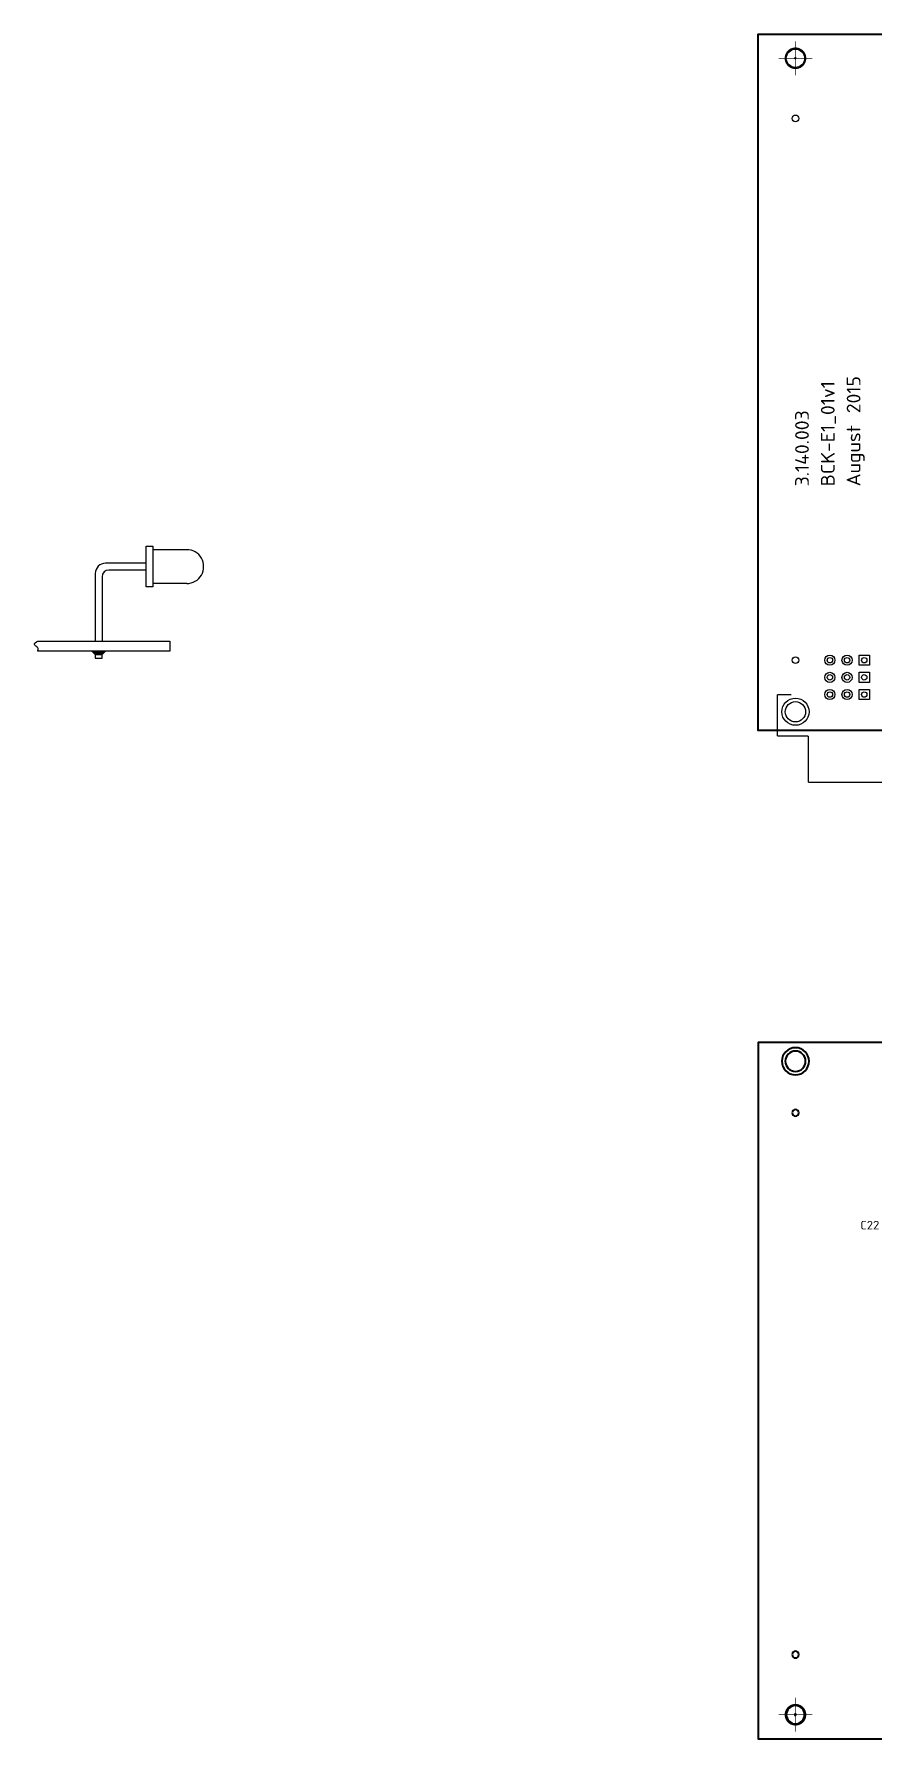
# Model space of a CAD drawing. Header units: millimetres. Extents: x 1127 to 1496, y -2533 to -2276.
# Drawn here: x 1127.5 to 1251.3, y -2533.2 to -2281.3 of the extents above; entities that cross this region are included whole.
import ezdxf
from ezdxf.enums import TextEntityAlignment as Align

# ---------------------------------------------------------------- set-up
doc = ezdxf.new("R2010")
doc.units = ezdxf.units.MM
doc.layers.get('0').update_dxf_attribs({"color": 250})
doc.layers.add('BOARD', color=173, linetype='Continuous', lineweight=35)
doc.layers.add('BOTTOM', color=7, linetype='Continuous', lineweight=35)
doc.layers.add('TOP', color=7, linetype='Continuous')
doc.styles.get("Standard").update_dxf_attribs({"font": 'txt.shx'})

# ---------------------------------------------------------------- blocks, each defined once
blk = doc.blocks.new('FIGURE_CIRCLE')
blk.add_circle((0, 0), 0.5)
blk = doc.blocks.new('FIGURE_SQUARE')
blk.add_lwpolyline([(-0.5, -0.5), (-0.5, 0.5), (0.5, 0.5), (0.5, -0.5)], close=True)

msp = doc.modelspace()

# ---------------------------------------------------------------- hatches: boundary and pattern name
at = {"layer": 'TOP'}
msp.add_hatch(color=256, dxfattribs=at).paths.add_polyline_path([(1136, -2372.5), (1138, -2372.5), (1137.5, -2373), (1136.5, -2373)])

# ---------------------------------------------------------------- linework, layer by layer
at = {"layer": 'BOARD'}
for points in [[(1467.65, -2384.2), (1234.4, -2384.2), (1234.4, -2281.33), (1467.65, -2281.33)], [(1467.65, -2430.31), (1234.4, -2430.31), (1234.4, -2533.18), (1467.65, -2533.18)]]:
    msp.add_lwpolyline(points, close=True, dxfattribs=at)
at = {"layer": 'BOTTOM', "const_width": 0.2}
msp.add_lwpolyline([(1239.9, -2531.11, -1), (1239.9, -2528.11, -1), (1239.9, -2531.11)], format="xyb", dxfattribs=at)
at = {"layer": 'BOTTOM', "const_width": 0.1}
for points in [[(1239.9, -2527.11), (1239.9, -2532.11)], [(1237.4, -2529.61), (1242.4, -2529.61)]]:
    msp.add_lwpolyline(points, dxfattribs=at)
at = {"layer": 'TOP'}
for p, q in [((1144, -2359.5), (1138, -2359.5)), ((1150, -2357.5), (1145, -2357.5)), ((1136.5, -2361), (1136.5, -2371)), ((1137.5, -2361.5), (1137.5, -2371)), ((1144, -2360.5), (1138.5, -2360.5)), ((1150, -2362.5), (1145, -2362.5)), ((1128, -2371), (1147.5, -2371)), ((1147.5, -2371), (1147.5, -2372.5)), ((1147.5, -2372.5), (1128, -2372.5)), ((1136, -2372.5), (1136.5, -2373)), ((1136.5, -2373), (1136.5, -2373.5)), ((1136.5, -2373), (1137.5, -2373)), ((1136.5, -2373.5), (1137.5, -2373.5)), ((1137.5, -2373), (1138, -2372.5)), ((1137.5, -2373.5), (1137.5, -2373))]:
    msp.add_line(p, q, dxfattribs=at)
at = {"layer": 'TOP', "const_width": 0.2}
msp.add_lwpolyline([(1239.9, -2283.4, 1), (1239.9, -2286.4, 1), (1239.9, -2283.4)], format="xyb", dxfattribs=at)
at = {"layer": 'TOP'}
for points, const_width in [([(1239.9, -2287.4), (1239.9, -2282.4)], 0.1), ([(1237.4, -2284.9), (1242.4, -2284.9)], 0.1), ([(1237.24, -2378.9), (1237.24, -2385)], 0.203), ([(1239.27, -2378.9), (1237.24, -2378.9)], 0.203), ([(1237.24, -2385), (1241.81, -2385)], 0.203), ([(1241.81, -2385), (1241.81, -2391.86)], 0.203), ([(1241.81, -2391.86), (1326.9, -2391.86)], 0.203)]:
    msp.add_lwpolyline(points, dxfattribs=dict(at, const_width=const_width))
msp.add_lwpolyline([(1144, -2357), (1145, -2357), (1145, -2363), (1144, -2363)], close=True, dxfattribs=at)
for centre, radius, start, end in [((1138, -2361), 1.5, 250.5288, 250.5288), ((1138, -2361), 1.5, 90, 180), ((1138.5, -2361.5), 1, 90, 180)]:
    msp.add_arc(centre, radius, start, end, dxfattribs=at)
msp.add_ellipse((1150, -2360), major_axis=(2.5, 0), ratio=1, start_param=4.712389, end_param=7.853982, dxfattribs=at)
msp.add_spline([(1128, -2372.5), (1128, -2372), (1127.5, -2371.5), (1128, -2371)], degree=3, dxfattribs=at)

# ---------------------------------------------------------------- block references
at = {"layer": 'BOTTOM', "rotation": 89.99999999999997}
for p, xscale, yscale in [((1239.9, -2433.07), -4, 4), ((1239.9, -2433.07), -3, 3), ((1239.9, -2529.61), -2.7, 2.7), ((1239.9, -2529.61), -0.2, 0.2)]:
    msp.add_blockref('FIGURE_CIRCLE', p, dxfattribs=dict(at, xscale=xscale, yscale=yscale))
at = {"layer": 'BOTTOM', "xscale": -1, "rotation": 89.99999999999997}
for p in [(1239.9, -2440.69), (1239.9, -2520.72)]:
    msp.add_blockref('FIGURE_CIRCLE', p, dxfattribs=at)
at = {"layer": 'TOP', "rotation": 90}
for name, p, xscale, yscale in [('FIGURE_CIRCLE', (1239.9, -2284.9), 2.7, 2.7), ('FIGURE_CIRCLE', (1239.9, -2284.9), 0.2, 0.2), ('FIGURE_CIRCLE', (1244.98, -2373.82), 1.5, 1.5), ('FIGURE_CIRCLE', (1244.98, -2373.82), 0.8, 0.8), ('FIGURE_CIRCLE', (1247.52, -2373.82), 1.5, 1.5), ('FIGURE_CIRCLE', (1247.52, -2373.82), 0.8, 0.8), ('FIGURE_SQUARE', (1250.06, -2373.82), 1.5, 1.5), ('FIGURE_CIRCLE', (1250.06, -2373.82), 0.8, 0.8), ('FIGURE_CIRCLE', (1244.98, -2376.36), 1.5, 1.5), ('FIGURE_CIRCLE', (1244.98, -2376.36), 0.8, 0.8), ('FIGURE_CIRCLE', (1247.52, -2376.36), 1.5, 1.5), ('FIGURE_CIRCLE', (1247.52, -2376.36), 0.8, 0.8), ('FIGURE_SQUARE', (1250.06, -2376.36), 1.5, 1.5), ('FIGURE_CIRCLE', (1250.06, -2376.36), 0.8, 0.8), ('FIGURE_CIRCLE', (1239.9, -2381.44), 4, 4), ('FIGURE_CIRCLE', (1239.9, -2381.44), 3, 3), ('FIGURE_CIRCLE', (1244.98, -2378.9), 1.5, 1.5), ('FIGURE_CIRCLE', (1244.98, -2378.9), 0.8, 0.8), ('FIGURE_CIRCLE', (1247.52, -2378.9), 1.5, 1.5), ('FIGURE_CIRCLE', (1247.52, -2378.9), 0.8, 0.8), ('FIGURE_SQUARE', (1250.06, -2378.9), 1.5, 1.5), ('FIGURE_CIRCLE', (1250.06, -2378.9), 0.8, 0.8)]:
    msp.add_blockref(name, p, dxfattribs=dict(at, xscale=xscale, yscale=yscale))
for p in [(1239.9, -2293.79), (1239.9, -2373.82)]:
    msp.add_blockref('FIGURE_CIRCLE', p, dxfattribs=at)

# ---------------------------------------------------------------- texts
at = {"layer": 'BOTTOM', "text_generation_flag": 6, "width": 1.019685}
msp.add_text('C22', height=1.27, rotation=180, dxfattribs=at).set_placement((1250.87, -2457.92), align=Align.CENTER)
at = {"layer": 'TOP'}
for s, p in [('August 2015', (1249.5, -2348.14)), ('BCK-E1_01v1', (1245.69, -2348.14)), ('3.140.003', (1241.88, -2348.14))]:
    msp.add_text(s, height=2.032, rotation=90, dxfattribs=at).set_placement(p)

doc.saveas('drawing.dxf')
